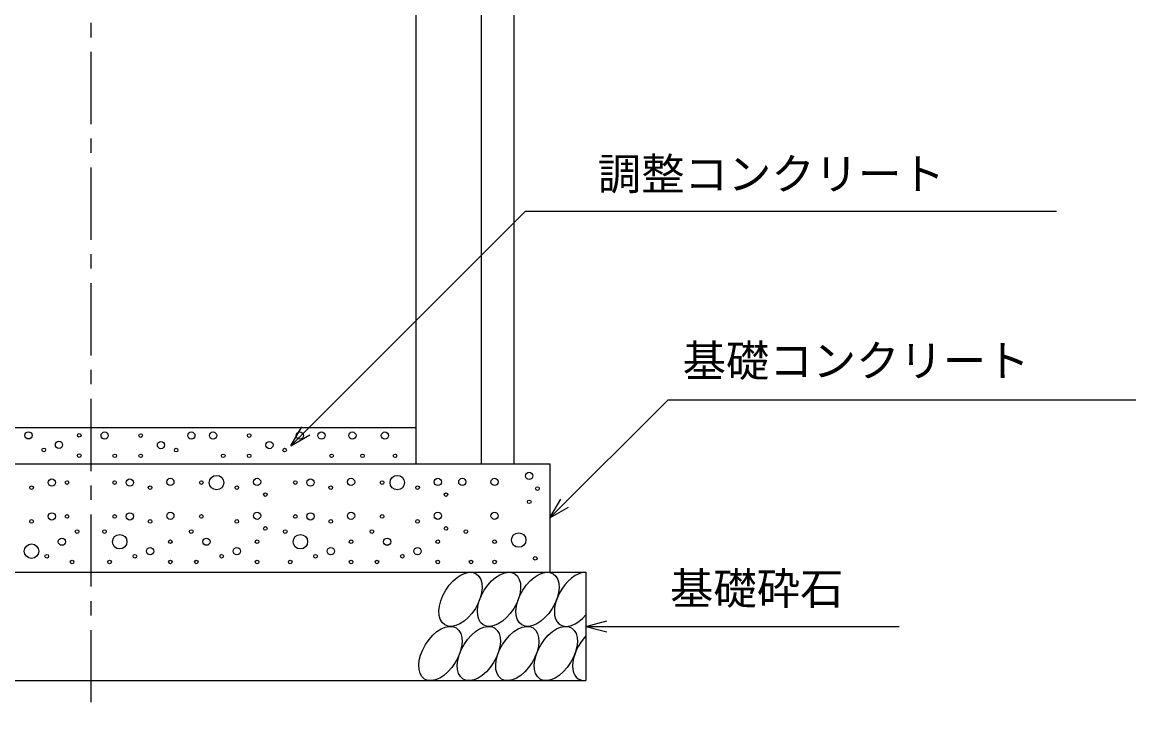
# Model space of a CAD drawing. Units: millimetres, scale not verified. Extents: x -16800 to 16800, y -5940 to 5940.
# Drawn here: x 13505 to 15046, y 1605 to 2566 of the extents above; entities that cross this region are included whole.
import ezdxf
from ezdxf.enums import TextEntityAlignment as Align

# ---------------------------------------------------------------- set-up
doc = ezdxf.new("R2010")
doc.units = ezdxf.units.MM
doc.header["$LTSCALE"] = 20
doc.linetypes.add('CHAIN1', pattern=[8, 5, -1, 1, -1])
for name, color, linetype, lineweight in [('0-0_DIM', 7, 'Continuous', 25), ('0-2_HATCH', 6, 'Continuous', 25), ('0-5_OUTLINE', 3, 'Continuous', 25)]:
    doc.layers.add(name, color=color, linetype=linetype, lineweight=lineweight)
doc.styles.add('ＭＳ ゴシック', font='')
doc.styles.get('ＭＳ ゴシック').set_extended_font_data('MS Gothic')

msp = doc.modelspace()

# ---------------------------------------------------------------- linework, layer by layer
at = {"layer": '0-0_DIM', "linetype": 'CHAIN1'}
msp.add_line((13600, 3324.66), (13600, 1604.66), dxfattribs=at)
at = {"layer": '0-0_DIM'}
for p, q in [((13876.92, 1979.66), (14201.38, 2304.13)), ((14201.38, 2304.13), (14935.73, 2304.13)), ((14398.65, 2043.32), (14235, 1879.66)), ((14398.65, 2043.32), (15045.53, 2043.32)), ((13876.92, 1979.66), (13891.92, 2005.64)), ((13876.92, 1979.66), (13902.9, 1994.66)), ((14235, 1879.66), (14250, 1905.64)), ((14235, 1879.66), (14250, 1905.64)), ((14235, 1879.66), (14260.98, 1894.66)), ((14235, 1879.66), (14260.98, 1894.66)), ((14285, 1729.66), (14313.98, 1737.43)), ((14285, 1729.66), (14718.31, 1729.66)), ((14285, 1729.66), (14313.98, 1721.9))]:
    msp.add_line(p, q, dxfattribs=at)
at = {"layer": '0-2_HATCH'}
for centre, radius in [((13513.88, 1993.97), 5), ((13583.97, 1993.97), 2.5), ((13619.13, 1993.69), 5), ((13669.04, 1993.69), 2.5), ((13739.13, 1993.69), 5), ((13769.13, 1993.69), 5), ((13819.04, 1993.69), 2.5), ((13889.13, 1993.69), 5), ((13919.13, 1993.69), 5), ((13961.87, 1993.69), 5), ((14006.87, 1993.69), 5), ((13534.9, 1973.84), 2.5), ((13555.93, 1980.84), 5), ((13697.08, 1980.56), 5), ((13718.11, 1973.56), 2.5), ((13847.08, 1980.56), 5), ((13868.11, 1973.56), 2.5), ((13583.97, 1965.96), 2.5), ((13633.15, 1965.68), 2.5), ((13669.04, 1965.68), 2.5), ((13783.15, 1965.68), 2.5), ((13819.04, 1965.68), 2.5), ((13933.15, 1965.68), 2.5), ((13975.89, 1965.68), 2.5), ((14020.89, 1965.68), 2.5), ((14206.46, 1937.88), 5), ((13546.04, 1928.64), 5), ((13567.07, 1928.64), 2.5), ((13632.93, 1928.64), 2.5), ((13653.96, 1928.64), 5), ((13710.03, 1929.52), 5), ((13752.93, 1928.64), 2.5), ((13773.96, 1928.64), 10), ((13830.03, 1929.52), 5), ((13882.93, 1928.64), 2.5), ((13903.96, 1928.64), 5), ((13960.03, 1929.52), 5), ((14002.93, 1928.64), 2.5), ((14023.96, 1928.64), 10), ((14080.03, 1929.52), 5), ((14113.9, 1929.52), 5), ((14158.55, 1929.52), 5), ((13518.01, 1921.64), 2.5), ((13681.99, 1921.64), 2.5), ((13801.99, 1921.64), 2.5), ((13841.37, 1911.95), 2.5), ((13931.99, 1921.64), 2.5), ((14051.99, 1921.64), 2.5), ((14091.37, 1911.95), 2.5), ((14217.8, 1920.31), 2.5), ((14206.46, 1901.98), 2.5), ((13546.04, 1881.84), 5), ((13567.07, 1881.84), 2.5), ((13632.93, 1881.84), 2.5), ((13653.96, 1881.84), 5), ((13710.03, 1882.72), 5), ((13752.93, 1881.84), 2.5), ((13830.03, 1882.72), 5), ((13882.93, 1881.84), 2.5), ((13903.96, 1881.84), 5), ((13960.03, 1882.72), 5), ((14002.93, 1881.84), 2.5), ((14080.03, 1882.72), 5), ((14158.55, 1882.72), 5), ((13518.01, 1874.84), 2.5), ((13681.99, 1874.84), 2.5), ((13801.99, 1874.84), 2.5), ((13841.37, 1865.15), 2.5), ((13931.99, 1874.84), 2.5), ((14051.99, 1874.84), 2.5), ((14091.37, 1865.15), 2.5), ((13560.06, 1846.82), 5), ((13581.09, 1860.83), 2.5), ((13618.91, 1860.83), 2.5), ((13639.94, 1846.82), 10), ((13710.03, 1846.82), 2.5), ((13738.91, 1860.83), 2.5), ((13759.94, 1846.82), 5), ((13830.03, 1846.82), 2.5), ((13868.91, 1860.83), 2.5), ((13889.94, 1846.82), 10), ((13960.03, 1846.82), 2.5), ((13988.91, 1860.83), 2.5), ((14009.94, 1846.82), 5), ((14080.03, 1846.82), 2.5), ((14118.91, 1860.83), 2.5), ((14158.55, 1846.82), 2.5), ((14191.95, 1849.13), 10), ((13518.01, 1833.69), 10), ((13681.99, 1833.69), 5), ((13801.99, 1833.69), 5), ((13931.99, 1833.69), 5), ((14051.99, 1833.69), 5), ((13539.03, 1826.69), 2.5), ((13574.08, 1818.81), 2.5), ((13625.92, 1818.81), 2.5), ((13660.97, 1826.69), 2.5), ((13710.03, 1818.81), 2.5), ((13745.92, 1818.81), 2.5), ((13780.97, 1826.69), 2.5), ((13830.03, 1818.81), 2.5), ((13875.92, 1818.81), 2.5), ((13910.97, 1826.69), 2.5), ((13960.03, 1818.81), 2.5), ((13995.92, 1818.81), 2.5), ((14030.97, 1826.69), 2.5), ((14080.03, 1818.81), 2.5), ((14125.92, 1818.81), 2.5), ((14158.55, 1818.81), 2.5), ((14214.83, 1823.79), 2.5)]:
    msp.add_circle(centre, radius, dxfattribs=at)
for centre in [(14111.51, 1767.14), (14164.72, 1767.14), (14217.93, 1767.14), (14083.63, 1692.15), (14136.84, 1692.15), (14190.04, 1692.15), (14243.25, 1692.15)]:
    msp.add_ellipse(centre, major_axis=(21.81, 35.31), ratio=0.5792, dxfattribs=at)
for centre, start_param, end_param in [((14271.14, 1767.14), 0.3357715, 4.4411806), ((14296.46, 1692.15), 1.2110787, 3.5658734)]:
    msp.add_ellipse(centre, major_axis=(21.81, 35.31), ratio=0.5792, start_param=start_param, end_param=end_param, dxfattribs=at)
at = {"layer": '0-5_OUTLINE'}
for p, q in [((14185, 3241.66), (14185, 1954.66)), ((14140, 3004.66), (14140, 1954.66)), ((14050, 1954.66), (14050, 2904.66)), ((13150, 2004.66), (14050, 2004.66)), ((12965, 1954.66), (14235, 1954.66)), ((14050, 1954.66), (14185, 1954.66)), ((14235, 1954.66), (14235, 1804.66)), ((12915, 1804.66), (14285, 1804.66)), ((14285, 1804.66), (14285, 1654.66)), ((12915, 1654.66), (14285, 1654.66))]:
    msp.add_line(p, q, dxfattribs=at)

# ---------------------------------------------------------------- texts
at = {"layer": '0-0_DIM', "style": 'ＭＳ ゴシック'}
for s, p in [('調整コンクリート', (14301.38, 2320.55)), ('基礎コンクリート', (14418.65, 2062.05)), ('基礎砕石', (14401.32, 1746.83))]:
    msp.add_text(s, height=43.99, dxfattribs=at).set_placement(p, align=Align.BOTTOM_LEFT)

doc.saveas('drawing.dxf')
